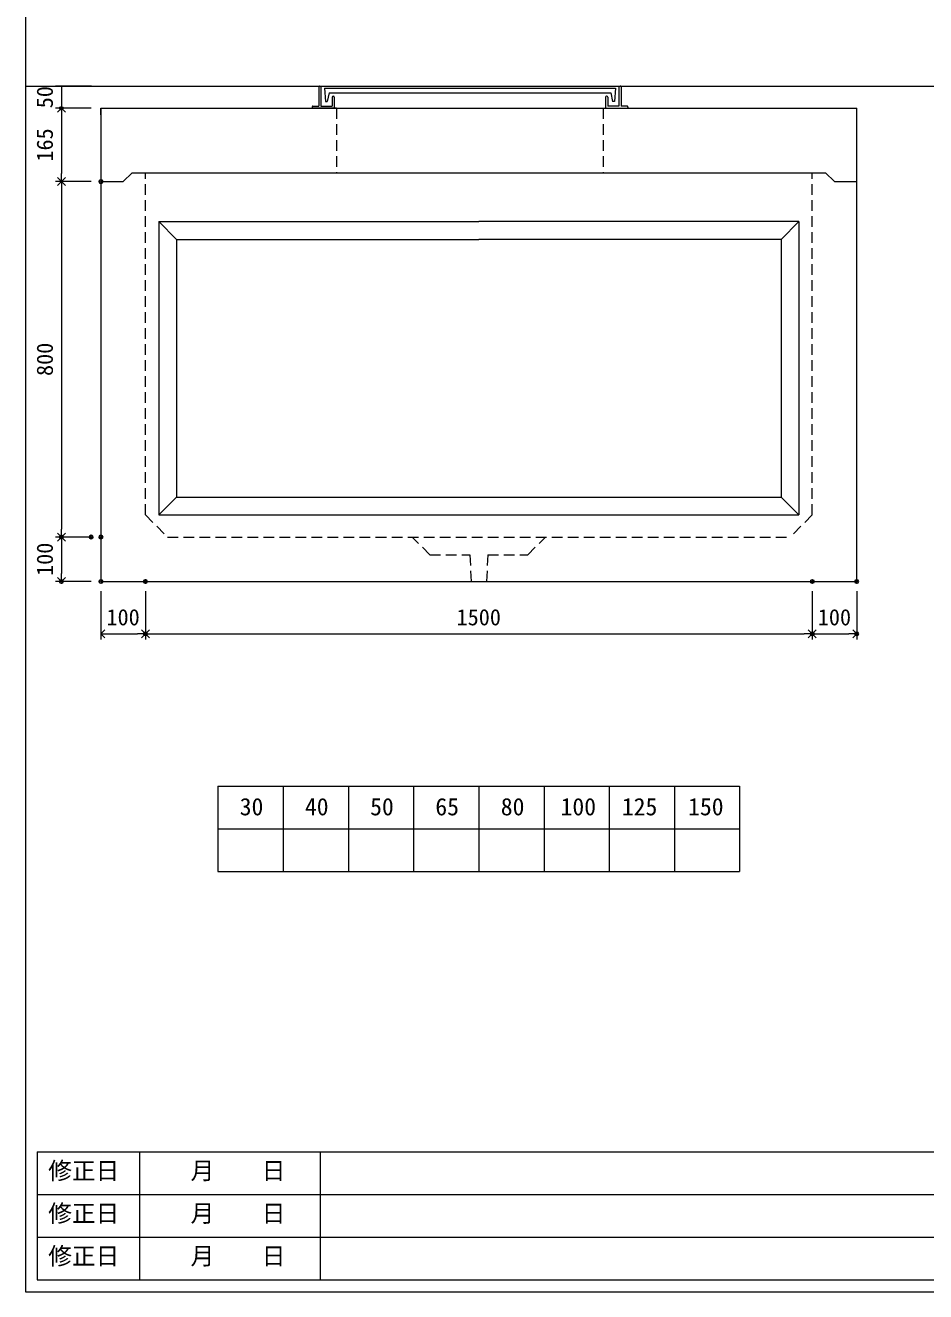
# Model space of a CAD drawing. Units: millimetres, scale not verified. Extents: x -6420 to 6420, y -3059 to 3059.
# Drawn here: x -1740 to 285, y -2641 to 209 of the extents above; entities that cross this region are included whole.
import ezdxf
from ezdxf.enums import TextEntityAlignment as Align

# ---------------------------------------------------------------- set-up
doc = ezdxf.new("R2010")
doc.units = ezdxf.units.MM
doc.header["$LTSCALE"] = 20
doc.header["$PDMODE"] = 32
doc.header["$PDSIZE"] = 8
doc.linetypes.add('DASHED1', pattern=[1.8, 1.2, -0.6])
doc.layers.add('0-1_Defpoints', color=7, linetype='Continuous')
for name, color, linetype, lineweight in [('0-2_waku', 7, 'Continuous', 18), ('0-3_gaikei', 7, 'Continuous', 18), ('0-4_kakure', 7, 'DASHED1', 5), ('0-5_sunpou', 7, 'Continuous', 5), ('0-8_uchigawa', 6, 'Continuous', 18), ('0-A_futa', 3, 'Continuous', 18), ('0-B_GL', 4, 'Continuous', 18), ('0-D_文字１', 7, 'Continuous', 18)]:
    doc.layers.add(name, color=color, linetype=linetype, lineweight=lineweight)
doc.styles.add('ＭＳ ゴシック', font='')
doc.styles.get('ＭＳ ゴシック').set_extended_font_data('MS Gothic')

# ---------------------------------------------------------------- blocks, each defined once
blk = doc.blocks.new('_Open90')
at = {"layer": '0-5_sunpou'}
blk.add_line((0, 0), (-1, 0), dxfattribs=at)
blk.add_lwpolyline([(-0.5, 0.5), (0, 0), (-0.5, -0.5)], dxfattribs=at)
blk = doc.blocks.new('16 5')
at = {"layer": '0-5_sunpou'}
for p, q in [((75.03, 82.5), (-5, 82.5)), ((8, 64.5), (8, -64.5)), ((53.03, -82.5), (-5, -82.5))]:
    blk.add_line(p, q, dxfattribs=at)
at = {"layer": '0-5_sunpou', "xscale": 18, "yscale": 18}
for p, rotation in [((8, 82.5), 90), ((8, -82.5), 270)]:
    blk.add_blockref('_Open90', p, dxfattribs=dict(at, rotation=rotation))
at = {"layer": '0-5_sunpou', "style": 'ＭＳ ゴシック'}
blk.add_text('165', height=36.66, rotation=90, dxfattribs=at).set_placement((0, -37.5), align=Align.BOTTOM_LEFT)
blk = doc.blocks.new('5 0')
at = {"layer": '0-5_sunpou'}
for p, q in [((2.73, 37.5), (2.73, -12.5)), ((9.9, -12.5), (-10.27, -12.5))]:
    blk.add_line(p, q, dxfattribs=at)
blk.add_point((2.73, -12.5), dxfattribs=at)
at = {"layer": '0-5_sunpou', "style": 'ＭＳ ゴシック'}
blk.add_text('50', height=36.66, rotation=90, dxfattribs=at).set_placement((-5.27, -12.5), align=Align.BOTTOM_LEFT)
blk = doc.blocks.new('D50')
at = {"layer": '0-1_Defpoints'}
for p in [(1013.24, 2425.17), (924.21, 1625.17), (1013.24, 1625.17)]:
    blk.add_point(p, dxfattribs=at)
at = {"layer": '0-5_sunpou'}
for p, q in [((991.24, 2425.17), (911.21, 2425.17)), ((924.21, 2407.17), (924.21, 1643.17)), ((991.24, 1625.17), (911.21, 1625.17))]:
    blk.add_line(p, q, dxfattribs=at)
at = {"layer": '0-5_sunpou', "xscale": 18, "yscale": 18}
for p, rotation in [((924.21, 2425.17), 90), ((924.21, 1625.17), 270)]:
    blk.add_blockref('_Open90', p, dxfattribs=dict(at, rotation=rotation))
at = {"layer": '0-5_sunpou', "style": 'ＭＳ ゴシック'}
blk.add_text('800', height=36.66, rotation=90, dxfattribs=at).set_placement((916.21, 1987.67), align=Align.BOTTOM_LEFT)
blk = doc.blocks.new('D51')
at = {"layer": '0-1_Defpoints'}
for p in [(991.24, 1625.17), (924.21, 1525.17), (1013.24, 1525.17)]:
    blk.add_point(p, dxfattribs=at)
at = {"layer": '0-5_sunpou'}
for p, q in [((969.24, 1625.17), (911.21, 1625.17)), ((924.21, 1607.17), (924.21, 1543.17)), ((991.24, 1525.17), (911.21, 1525.17))]:
    blk.add_line(p, q, dxfattribs=at)
at = {"layer": '0-5_sunpou', "xscale": 18, "yscale": 18}
for p, rotation in [((924.21, 1625.17), 90), ((924.21, 1525.17), 270)]:
    blk.add_blockref('_Open90', p, dxfattribs=dict(at, rotation=rotation))
at = {"layer": '0-5_sunpou', "style": 'ＭＳ ゴシック'}
blk.add_text('100', height=36.66, rotation=90, dxfattribs=at).set_placement((916.21, 1537.67), align=Align.BOTTOM_LEFT)
blk = doc.blocks.new('D52')
at = {"layer": '0-1_Defpoints'}
for p in [(1013.24, 1525.17), (1113.24, 1525.17), (1113.24, 1407.46)]:
    blk.add_point(p, dxfattribs=at)
at = {"layer": '0-5_sunpou'}
for p, q in [((1013.24, 1503.17), (1013.24, 1394.46)), ((1113.24, 1503.17), (1113.24, 1394.46)), ((1031.24, 1407.46), (1095.24, 1407.46))]:
    blk.add_line(p, q, dxfattribs=at)
at = {"layer": '0-5_sunpou', "xscale": 18, "yscale": 18, "rotation": 180}
blk.add_blockref('_Open90', (1013.24, 1407.46), dxfattribs=at)
at = {"layer": '0-5_sunpou', "xscale": 18, "yscale": 18}
blk.add_blockref('_Open90', (1113.24, 1407.46), dxfattribs=at)
at = {"layer": '0-5_sunpou', "style": 'ＭＳ ゴシック'}
blk.add_text('100', height=36.66, dxfattribs=at).set_placement((1025.74, 1415.46), align=Align.BOTTOM_LEFT)
blk = doc.blocks.new('D53')
at = {"layer": '0-1_Defpoints'}
for p in [(1113.24, 1525.17), (2613.24, 1525.17), (2613.24, 1407.46)]:
    blk.add_point(p, dxfattribs=at)
at = {"layer": '0-5_sunpou'}
for p, q in [((1113.24, 1503.17), (1113.24, 1394.46)), ((2613.24, 1503.17), (2613.24, 1394.46)), ((1131.24, 1407.46), (2595.24, 1407.46))]:
    blk.add_line(p, q, dxfattribs=at)
at = {"layer": '0-5_sunpou', "xscale": 18, "yscale": 18, "rotation": 180}
blk.add_blockref('_Open90', (1113.24, 1407.46), dxfattribs=at)
at = {"layer": '0-5_sunpou', "xscale": 18, "yscale": 18}
blk.add_blockref('_Open90', (2613.24, 1407.46), dxfattribs=at)
at = {"layer": '0-5_sunpou', "style": 'ＭＳ ゴシック'}
blk.add_text('1500', height=36.66, dxfattribs=at).set_placement((1813.24, 1415.46), align=Align.BOTTOM_LEFT)
blk = doc.blocks.new('D54')
at = {"layer": '0-1_Defpoints'}
for p in [(2613.24, 1525.17), (2713.24, 1525.17), (2713.24, 1407.46)]:
    blk.add_point(p, dxfattribs=at)
at = {"layer": '0-5_sunpou'}
for p, q in [((2613.24, 1503.17), (2613.24, 1394.46)), ((2713.24, 1503.17), (2713.24, 1394.46)), ((2631.24, 1407.46), (2695.24, 1407.46))]:
    blk.add_line(p, q, dxfattribs=at)
at = {"layer": '0-5_sunpou', "xscale": 18, "yscale": 18, "rotation": 180}
blk.add_blockref('_Open90', (2613.24, 1407.46), dxfattribs=at)
at = {"layer": '0-5_sunpou', "xscale": 18, "yscale": 18}
blk.add_blockref('_Open90', (2713.24, 1407.46), dxfattribs=at)
at = {"layer": '0-5_sunpou', "style": 'ＭＳ ゴシック'}
blk.add_text('100', height=36.66, dxfattribs=at).set_placement((2625.74, 1415.46), align=Align.BOTTOM_LEFT)

msp = doc.modelspace()

# ---------------------------------------------------------------- linework, layer by layer
at = {"layer": '0-2_waku'}
for p, q in [((-1740, 3059.2), (-1740, -2640.8)), ((-1306.67, -1503.46), (-1306.67, -1695.46)), ((-1306.67, -1503.46), (-1306.67, -1695.46)), ((-1306.67, -1503.46), (-1306.67, -1695.46)), ((-1306.67, -1503.46), (-1306.67, -1695.46)), ((-1306.67, -1503.46), (-133.33, -1503.46)), ((-1160, -1503.46), (-1160, -1695.46)), ((-1013.33, -1503.46), (-1013.33, -1695.46)), ((-1013.33, -1503.46), (-1013.33, -1695.46)), ((-866.67, -1503.46), (-866.67, -1695.46)), ((-720, -1503.46), (-720, -1695.46)), ((-573.33, -1503.46), (-573.33, -1695.46)), ((-426.67, -1503.46), (-426.67, -1695.46)), ((-280, -1503.46), (-280, -1695.46)), ((-133.33, -1503.46), (-133.33, -1695.46)), ((-1306.67, -1599.46), (-133.33, -1599.46)), ((-1306.67, -1695.46), (-133.33, -1695.46)), ((-1306.67, -1695.46), (-133.33, -1695.46)), ((-1713.33, -2326.13), (-1713.33, -2614.13)), ((-1713.33, -2326.13), (990.67, -2326.13)), ((-1483.33, -2326.13), (-1483.33, -2614.13)), ((-1076.67, -2326.13), (-1076.67, -2614.13)), ((-1076.67, -2326.13), (-1076.67, -2614.13)), ((-1713.33, -2422.13), (990.67, -2422.13)), ((-1713.33, -2518.13), (606.67, -2518.13)), ((-1713.33, -2614.13), (990.67, -2614.13)), ((-1740, -2640.8), (6420, -2640.8))]:
    msp.add_line(p, q, dxfattribs=at)
at = {"layer": '0-3_gaikei'}
for p, q in [((-1570, 22.54), (-1570, -142.46)), ((-1570, 22.54), (130, 22.54)), ((-1570, 22.54), (130, 22.54)), ((-1570, 22.54), (130, 22.54)), ((-1570, 22.54), (130, 22.54)), ((-1570, 7.54), (-1570, 22.54)), ((130, -142.46), (130, 22.54)), ((-1570, -142.46), (-1520, -142.46)), ((-1570, -142.46), (-1520, -142.46)), ((-1570, -142.46), (-1520, -142.46)), ((-1570, -142.46), (-1520, -142.46)), ((-1570, -142.46), (-1520, -142.46)), ((-1570, -142.46), (-1520, -142.46)), ((-1570, -142.46), (-1520, -142.46)), ((-1570, -142.46), (-1520, -142.46)), ((-1570, -142.46), (-1520, -142.46)), ((-1570, -142.46), (-1520, -142.46)), ((-1570, -142.46), (-1520, -142.46)), ((-1570, -142.46), (-1520, -142.46)), ((-1570, -142.46), (-1520, -142.46)), ((-1570, -142.46), (-1520, -142.46)), ((-1570, -142.46), (-1520, -142.46)), ((-1570, -142.46), (-1520, -142.46)), ((-1570, -142.46), (-1520, -142.46)), ((-1570, -142.46), (-1520, -142.46)), ((-1570, -142.46), (-1520, -142.46)), ((-1570, -142.46), (-1520, -142.46)), ((-1570, -142.46), (-1520, -142.46)), ((-1570, -142.46), (-1520, -142.46)), ((-1570, -142.46), (-1520, -142.46)), ((-1570, -142.46), (-1520, -142.46)), ((-1570, -142.46), (-1520, -142.46)), ((-1570, -142.46), (-1520, -142.46)), ((-1570, -142.46), (-1520, -142.46)), ((-1570, -142.46), (-1520, -142.46)), ((-1570, -142.46), (-1520, -142.46)), ((-1570, -142.46), (-1520, -142.46)), ((-1570, -142.46), (-1520, -142.46)), ((-1570, -142.46), (-1520, -142.46)), ((-1570, -142.46), (-1520, -142.46)), ((-1570, -142.46), (-1520, -142.46)), ((-1570, -142.46), (-1520, -142.46)), ((-1570, -142.46), (-1520, -142.46)), ((-1570, -142.46), (-1520, -142.46)), ((-1570, -142.46), (-1520, -142.46)), ((-1570, -142.46), (-1520, -142.46)), ((-1570, -142.46), (-1520, -142.46)), ((-1570, -142.46), (-1520, -142.46)), ((-1570, -142.46), (-1520, -142.46)), ((-1500, -122.46), (-1520, -142.46)), ((-1500, -122.46), (-1520, -142.46)), ((-1500, -122.46), (-1520, -142.46)), ((-1500, -122.46), (-1520, -142.46)), ((-1500, -122.46), (-1520, -142.46)), ((-1500, -122.46), (-1520, -142.46)), ((-1500, -122.46), (-1520, -142.46)), ((-1500, -122.46), (-1520, -142.46)), ((-1500, -122.46), (-1520, -142.46)), ((-1500, -122.46), (-1520, -142.46)), ((-1500, -122.46), (-1520, -142.46)), ((-1500, -122.46), (-1520, -142.46)), ((-1500, -122.46), (-1520, -142.46)), ((-1500, -122.46), (-1520, -142.46)), ((-1500, -122.46), (-1520, -142.46)), ((-1500, -122.46), (-1520, -142.46)), ((-1500, -122.46), (-1520, -142.46)), ((-1500, -122.46), (-1520, -142.46)), ((-1500, -122.46), (-1520, -142.46)), ((-1500, -122.46), (-1520, -142.46)), ((-1500, -122.46), (-1520, -142.46)), ((-1500, -122.46), (-1520, -142.46)), ((-1500, -122.46), (-1520, -142.46)), ((-1500, -122.46), (-1520, -142.46)), ((-1500, -122.46), (-1520, -142.46)), ((-1500, -122.46), (-1520, -142.46)), ((-1500, -122.46), (-1520, -142.46)), ((-1500, -122.46), (-1520, -142.46)), ((-1500, -122.46), (-1520, -142.46)), ((-1500, -122.46), (-1520, -142.46)), ((-1500, -122.46), (-1520, -142.46)), ((-1500, -122.46), (-1520, -142.46)), ((-1500, -122.46), (60, -122.46)), ((-1500, -122.46), (60, -122.46)), ((-1500, -122.46), (60, -122.46)), ((-1500, -122.46), (60, -122.46)), ((-1500, -122.46), (60, -122.46)), ((-1500, -122.46), (60, -122.46)), ((-1500, -122.46), (60, -122.46)), ((-1500, -122.46), (60, -122.46)), ((-1500, -122.46), (60, -122.46)), ((-1500, -122.46), (60, -122.46)), ((-1500, -122.46), (60, -122.46)), ((-1500, -122.46), (60, -122.46)), ((-1500, -122.46), (60, -122.46)), ((-1500, -122.46), (60, -122.46)), ((-1500, -122.46), (60, -122.46)), ((-1500, -122.46), (60, -122.46)), ((-1500, -122.46), (60, -122.46)), ((-1500, -122.46), (60, -122.46)), ((-1500, -122.46), (60, -122.46)), ((-1500, -122.46), (60, -122.46)), ((-1500, -122.46), (60, -122.46)), ((-1500, -122.46), (60, -122.46)), ((-1500, -122.46), (60, -122.46)), ((-1500, -122.46), (60, -122.46)), ((-1500, -122.46), (60, -122.46)), ((-1500, -122.46), (60, -122.46)), ((-1500, -122.46), (60, -122.46)), ((-1500, -122.46), (60, -122.46)), ((-1500, -122.46), (60, -122.46)), ((-1500, -122.46), (60, -122.46)), ((-1500, -122.46), (60, -122.46)), ((-1500, -122.46), (60, -122.46)), ((60, -122.46), (80, -142.46)), ((60, -122.46), (80, -142.46)), ((60, -122.46), (80, -142.46)), ((60, -122.46), (80, -142.46)), ((60, -122.46), (80, -142.46)), ((60, -122.46), (80, -142.46)), ((60, -122.46), (80, -142.46)), ((60, -122.46), (80, -142.46)), ((60, -122.46), (80, -142.46)), ((60, -122.46), (80, -142.46)), ((60, -122.46), (80, -142.46)), ((60, -122.46), (80, -142.46)), ((60, -122.46), (80, -142.46)), ((60, -122.46), (80, -142.46)), ((60, -122.46), (80, -142.46)), ((60, -122.46), (80, -142.46)), ((60, -122.46), (80, -142.46)), ((60, -122.46), (80, -142.46)), ((60, -122.46), (80, -142.46)), ((60, -122.46), (80, -142.46)), ((60, -122.46), (80, -142.46)), ((60, -122.46), (80, -142.46)), ((60, -122.46), (80, -142.46)), ((60, -122.46), (80, -142.46)), ((60, -122.46), (80, -142.46)), ((60, -122.46), (80, -142.46)), ((60, -122.46), (80, -142.46)), ((60, -122.46), (80, -142.46)), ((60, -122.46), (80, -142.46)), ((60, -122.46), (80, -142.46)), ((60, -122.46), (80, -142.46)), ((60, -122.46), (80, -142.46)), ((80, -142.46), (130, -142.46)), ((80, -142.46), (130, -142.46)), ((80, -142.46), (130, -142.46)), ((80, -142.46), (130, -142.46)), ((80, -142.46), (130, -142.46)), ((80, -142.46), (130, -142.46)), ((80, -142.46), (130, -142.46)), ((80, -142.46), (130, -142.46)), ((80, -142.46), (130, -142.46)), ((80, -142.46), (130, -142.46)), ((80, -142.46), (130, -142.46)), ((80, -142.46), (130, -142.46)), ((80, -142.46), (130, -142.46)), ((80, -142.46), (130, -142.46)), ((80, -142.46), (130, -142.46)), ((80, -142.46), (130, -142.46)), ((80, -142.46), (130, -142.46)), ((80, -142.46), (130, -142.46)), ((80, -142.46), (130, -142.46)), ((80, -142.46), (130, -142.46)), ((80, -142.46), (130, -142.46)), ((80, -142.46), (130, -142.46)), ((80, -142.46), (130, -142.46)), ((80, -142.46), (130, -142.46)), ((80, -142.46), (130, -142.46)), ((80, -142.46), (130, -142.46)), ((80, -142.46), (130, -142.46)), ((80, -142.46), (130, -142.46)), ((80, -142.46), (130, -142.46)), ((80, -142.46), (130, -142.46)), ((80, -142.46), (130, -142.46)), ((80, -142.46), (130, -142.46)), ((130, -1042.46), (130, -142.46))]:
    msp.add_line(p, q, dxfattribs=at)
msp.add_lwpolyline([(-1570, -142.46), (-1570, -1042.46), (130, -1042.46)], dxfattribs=at)
at = {"layer": '0-4_kakure'}
for p, q in [((-1040, 22.54), (-1040, -122.46)), ((-440, 22.54), (-440, -122.46)), ((-1470, -892.46), (-1470, -122.46)), ((30, -892.46), (30, -122.46)), ((-1470, -892.46), (-1420, -942.46)), ((30, -892.46), (-20, -942.46)), ((-1420, -942.46), (-20, -942.46)), ((-830, -982.46), (-870, -942.46)), ((-830, -982.46), (-740, -982.46)), ((-740, -982.46), (-737.5, -1042.46)), ((-700, -982.46), (-702.5, -1042.46))]:
    msp.add_line(p, q, dxfattribs=at)
msp.add_lwpolyline([(-700, -982.46), (-610, -982.46), (-570, -942.46)], dxfattribs=at)
at = {"layer": '0-5_sunpou'}
msp.add_line((-1591, 72.54), (-1672.03, 72.54), dxfattribs=at)
at = {"layer": '0-8_uchigawa'}
for p, q in [((-1440, -232.46), (-720, -232.46)), ((-1400, -272.46), (-1440, -232.46)), ((-1440, -232.46), (-1440, -892.46)), ((0, -232.46), (-720, -232.46)), ((-40, -272.46), (0, -232.46)), ((0, -232.46), (0, -892.46)), ((0, -232.46), (0, -892.46)), ((-1400, -272.46), (-720, -272.46)), ((-1400, -272.46), (-720, -272.46)), ((-1400, -272.46), (-1400, -852.46)), ((-40, -272.46), (-720, -272.46)), ((-40, -272.46), (-40, -852.46)), ((-1400, -852.46), (-1440, -892.46)), ((-1400, -852.46), (-720, -852.46)), ((-1440, -892.46), (0, -892.46))]:
    msp.add_line(p, q, dxfattribs=at)
msp.add_lwpolyline([(-720, -852.46), (-40, -852.46), (0, -892.46)], dxfattribs=at)
at = {"layer": '0-A_futa'}
for p, q in [((-1080, 70.54), (-1080, 27.54)), ((-1078, 72.54), (-1075, 72.54)), ((-1075, 72.54), (-1075, 27.54)), ((-1067.19, 68.04), (-412.86, 68.04)), ((-1067.19, 68.04), (-1064.7, 38.04)), ((-1056.67, 57.04), (-1060.99, 38.04)), ((-1056.67, 57.04), (-423.33, 57.04)), ((-423.33, 57.04), (-419.01, 38.04)), ((-412.86, 68.04), (-415.11, 38.04)), ((-405, 72.54), (-402, 72.54)), ((-405, 72.54), (-405, 27.54)), ((-400, 70.54), (-400, 27.54)), ((-1064.7, 38.04), (-1060.99, 38.04)), ((-1050, 47.54), (-1050, 27.54)), ((-1048, 49.54), (-1047, 49.54)), ((-1045, 47.54), (-1045, 22.54)), ((-435, 47.54), (-435, 22.54)), ((-432, 49.54), (-433, 49.54)), ((-430, 47.54), (-430, 27.54)), ((-415.11, 38.04), (-419.01, 38.04)), ((-1095, 25.54), (-1095, 24.54)), ((-1093, 27.54), (-1080, 27.54)), ((-1040, 22.54), (-1093, 22.54)), ((-1075, 27.54), (-1050, 27.54)), ((-435, 22.54), (-387, 22.54)), ((-405, 27.54), (-430, 27.54)), ((-387, 27.54), (-400, 27.54)), ((-385, 25.54), (-385, 24.54))]:
    msp.add_line(p, q, dxfattribs=at)
for centre, start, end in [((-1078, 70.54), 90, 180), ((-402, 70.54), 0, 90), ((-1048, 47.54), 90, 180), ((-1047, 47.54), 0, 90), ((-433, 47.54), 90, 180), ((-432, 47.54), 0, 90), ((-1093, 25.54), 90, 180), ((-1093, 24.54), 180, 270), ((-387, 25.54), 0, 90), ((-387, 24.54), 270, 0)]:
    msp.add_arc(centre, 2, start, end, dxfattribs=at)
at = {"layer": '0-B_GL'}
msp.add_line((-1740, 72.54), (6420, 72.54), dxfattribs=at)

# ---------------------------------------------------------------- block references
at = {"layer": '0-5_sunpou'}
for name, p in [('5 0', (-1661.76, 35.04)), ('16 5', (-1667.03, -59.96)), ('D50', (-2583.24, -2567.63)), ('D51', (-2583.24, -2567.63)), ('D52', (-2583.24, -2567.63)), ('D53', (-2583.24, -2567.63)), ('D54', (-2583.24, -2567.63))]:
    msp.add_blockref(name, p, dxfattribs=at)

# ---------------------------------------------------------------- texts
at = {"layer": '0-D_文字１', "style": 'ＭＳ ゴシック'}
for s, p in [('30', (-1257.79, -1580.55)), ('40', (-1111.12, -1580.55)), ('50', (-964.45, -1580.55)), ('65', (-817.79, -1580.55)), ('80', (-670.58, -1580.55)), ('100', (-536.08, -1580.55)), ('125', (-398.23, -1580.55)), ('150', (-249.21, -1580.55)), ('修正日', (-1688.47, -2399.86)), ('\u3000\u3000月\u3000\u3000日', (-1474.93, -2399.86)), ('修正日', (-1688.47, -2495.86)), ('\u3000\u3000月\u3000\u3000日', (-1474.93, -2495.86)), ('修正日', (-1688.47, -2591.86)), ('\u3000\u3000月\u3000\u3000日', (-1474.93, -2591.86))]:
    msp.add_text(s, height=39.1, dxfattribs=at).set_placement(p, align=Align.BOTTOM_LEFT)

doc.saveas('drawing.dxf')
